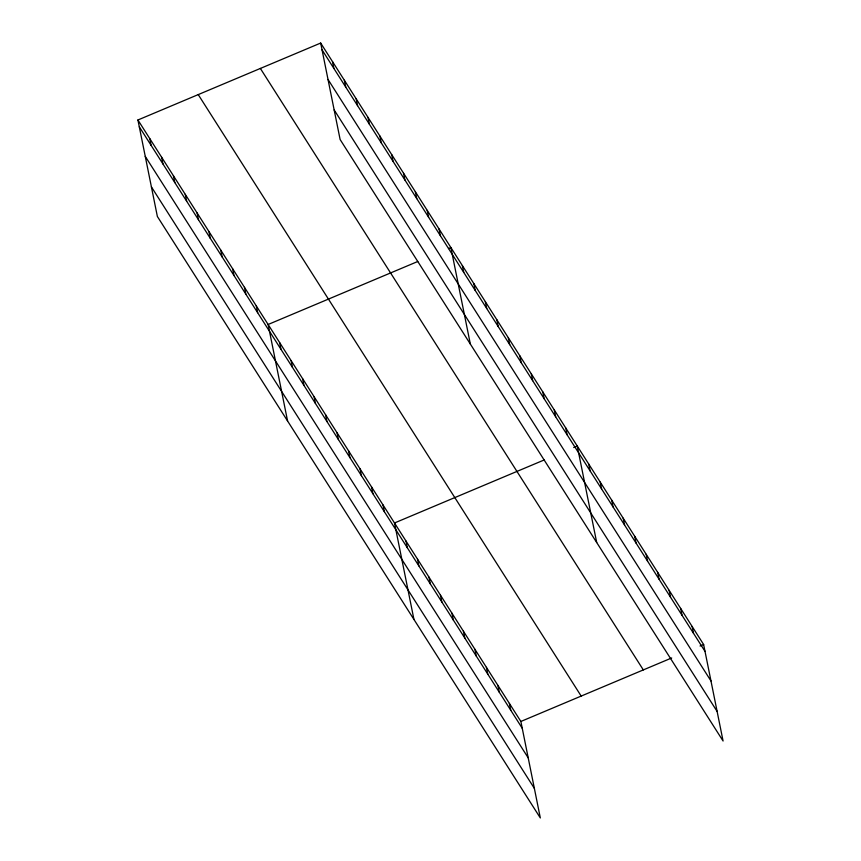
<?xml version="1.0" encoding="UTF-8"?>
<svg xmlns="http://www.w3.org/2000/svg" width="861" height="861" viewBox="0 0 861 861"><rect width="100%" height="100%" fill="white"/><g stroke="black" fill="none" stroke-linecap="round" stroke-linejoin="round"><path stroke-width="1.29" d="M137.921 119.991L520.873 721.464L540.321 817.95L157.369 216.477L137.921 119.991L320.679 43.05L703.631 644.523L723.079 741.009L340.127 139.536L320.679 43.05M417.768 261.496L268.126 324.489L287.574 420.975M448.516 248.549L450.884 247.548L470.332 344.034M544.141 459.978L394.499 522.982L413.947 619.468M573.706 447.537L577.257 446.041L596.705 542.527M520.873 721.464L671.698 657.965M700.079 646.019L703.631 644.523M322.057 49.873L704.998 651.357M328.019 79.46L710.971 680.943M334.165 109.95L717.116 711.423M260.366 68.439L643.318 669.912M198.234 94.602L581.175 696.075M139.299 126.815L522.25 728.288M145.261 156.401L528.213 757.874M151.407 186.891L534.358 788.364M692.136 626.485L693.514 633.309M680.653 608.436L682.03 615.26M669.158 590.398L670.536 597.222M657.675 572.35L659.052 579.173M646.18 554.301L647.558 561.135M634.697 536.263L636.075 543.087M623.203 518.214L624.58 525.038M611.719 500.176L613.097 507M600.225 482.128L601.602 488.951M588.741 464.079L590.119 470.913M565.763 427.992L567.141 434.816M554.28 409.954L555.657 416.778M542.785 391.906L544.163 398.729M531.302 373.857L532.679 380.691M519.807 355.819L521.185 362.642M508.324 337.77L509.701 344.604M496.829 319.732L498.207 326.556M485.346 301.684L486.723 308.507M473.851 283.646L475.229 290.469M462.368 265.597L463.745 272.42M439.045 228.961L440.423 235.785M427.207 210.375L428.584 217.198M415.368 191.777L416.746 198.6M403.529 173.19L404.907 180.014M509.378 703.426L510.756 710.25M391.701 154.593L393.068 161.427M497.895 685.378L499.272 692.201M379.862 136.006L381.24 142.829M486.4 667.329L487.778 674.163M368.024 117.419L369.401 124.242M474.917 649.291L476.294 656.114M356.185 98.821L357.563 105.645M463.422 631.242L464.8 638.066M451.939 613.204L453.316 620.028M344.346 80.234L345.724 87.058M440.445 595.155L441.822 601.979M332.518 61.637L333.885 68.471M428.961 577.107L430.339 583.941M417.477 559.069L418.844 565.892M405.983 541.02L407.361 547.844M383.005 504.933L384.383 511.757M371.521 486.885L372.899 493.719M360.027 468.847L361.405 475.67M348.544 450.798L349.921 457.632M337.049 432.76L338.427 439.584M325.566 414.711L326.943 421.535M314.071 396.673L315.449 403.497M302.588 378.625L303.965 385.448M291.104 360.576L292.471 367.41M279.61 342.538L280.987 349.362M256.287 305.903L257.665 312.726M244.449 287.305L245.826 294.139M232.61 268.718L233.988 275.542M220.771 250.131L222.149 256.955M208.943 231.534L210.31 238.357M197.104 212.947L198.482 219.77M185.266 194.349L186.643 201.183M173.427 175.762L174.805 182.586M161.588 157.176L162.966 163.999M149.76 138.578L151.127 145.401"/></g></svg>
